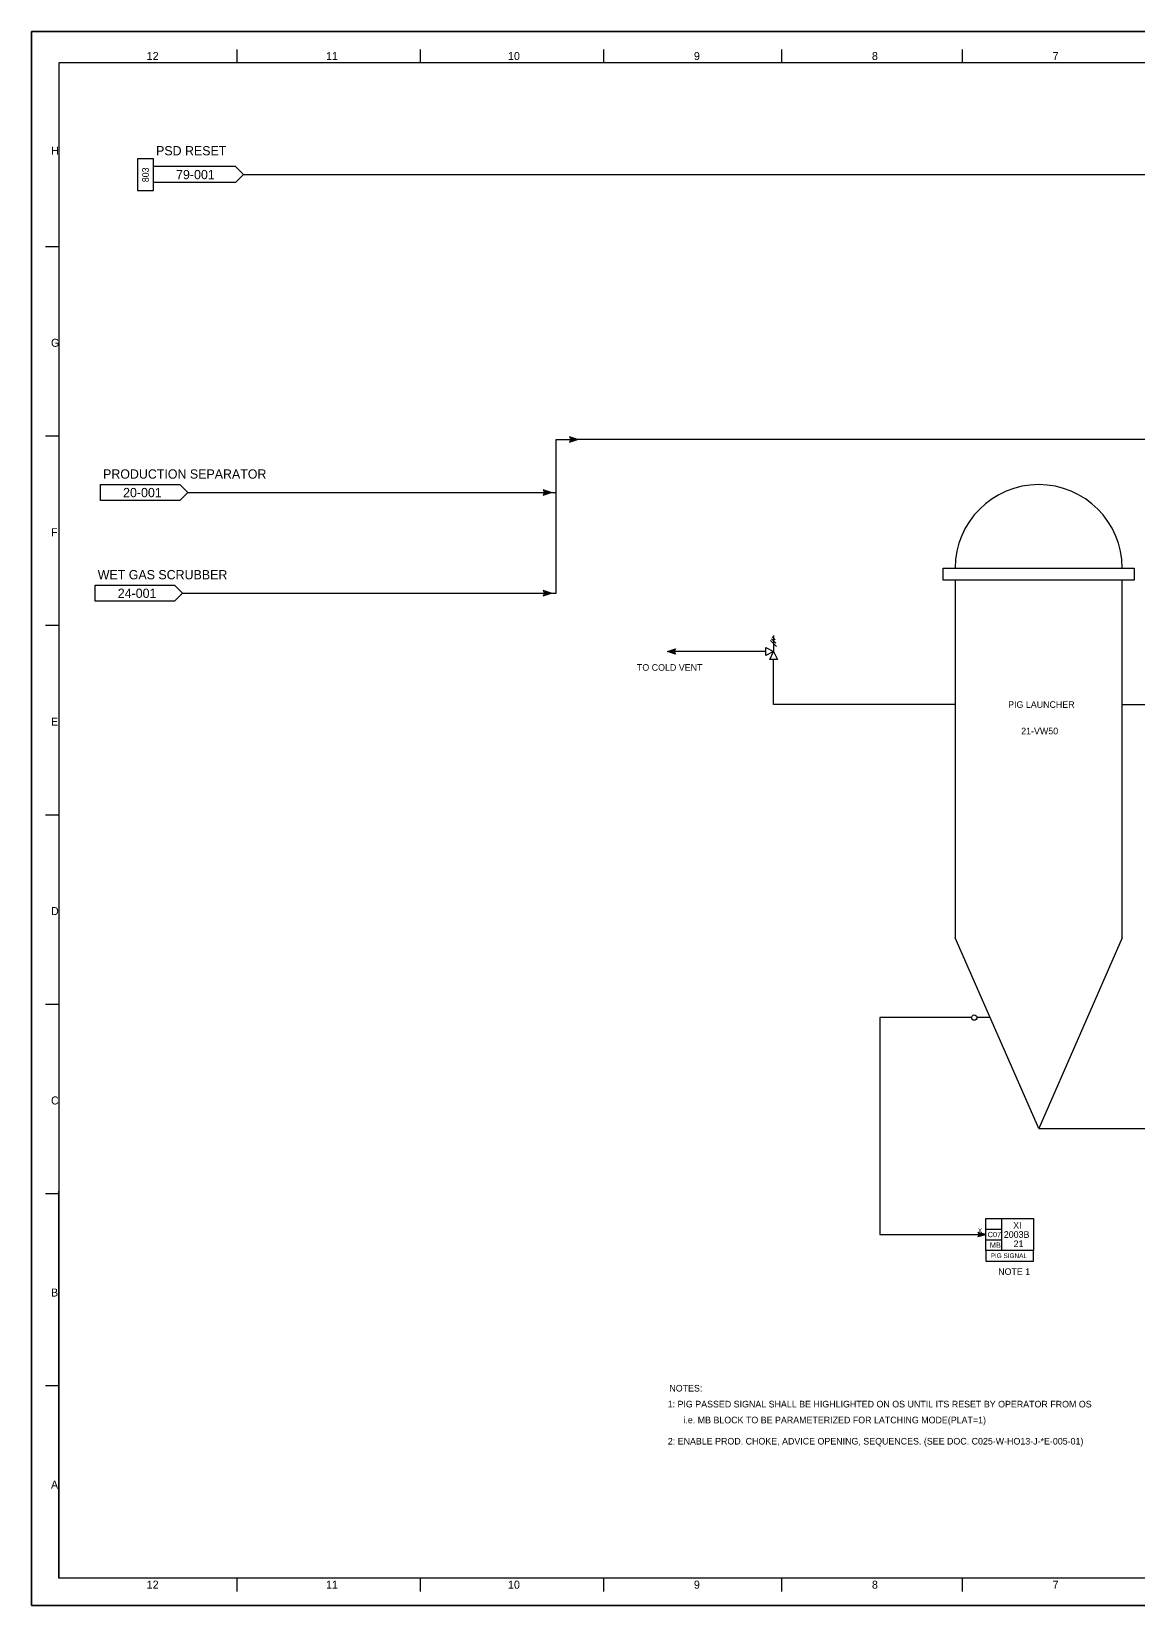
# Model space of a CAD drawing. Extents: x 0 to 841, y 0 to 594.
# Drawn here: x 0 to 418, y 0 to 594 of the extents above; entities that cross this region are included whole.
import ezdxf

# ---------------------------------------------------------------- set-up
doc = ezdxf.new("R2010")
doc.units = 0
for name, color, linetype in [('1', 7, 'Continuous'), ('12', 7, 'Continuous'), ('15', 7, 'Continuous'), ('16', 7, 'Continuous'), ('30', 7, 'Continuous'), ('40', 7, 'Continuous'), ('43', 7, 'Continuous'), ('45', 7, 'Continuous'), ('46', 7, 'Continuous'), ('47', 7, 'Continuous'), ('48', 7, 'Continuous'), ('49', 7, 'Continuous'), ('50', 7, 'Continuous'), ('9', 7, 'Continuous')]:
    doc.layers.add(name, color=color, linetype=linetype)

msp = doc.modelspace()

# ---------------------------------------------------------------- linework, layer by layer
at = {"layer": '1'}
for p, q in [((829.26, 582.23), (10.33, 582.23)), ((10.33, 582.23), (10.33, 10.38)), ((77.49, 587.26), (77.49, 582.23)), ((146.65, 587.26), (146.65, 582.23)), ((215.82, 587.26), (215.82, 582.23)), ((282.98, 587.26), (282.98, 582.23)), ((351.14, 587.26), (351.14, 582.23)), ((10.33, 512.76), (5.32, 512.76)), ((10.33, 441.28), (5.32, 441.28)), ((10.33, 369.8), (5.32, 369.8)), ((10.33, 298.32), (5.32, 298.32)), ((10.33, 226.84), (5.32, 226.84)), ((10.33, 155.36), (5.32, 155.36)), ((10.33, 10.38), (10.33, 156.36)), ((10.33, 82.87), (5.32, 82.87)), ((648.95, 10.38), (10.33, 10.38)), ((77.49, 10.38), (77.49, 5.35)), ((146.65, 10.38), (146.65, 5.35)), ((215.82, 10.38), (215.82, 5.35)), ((282.98, 10.38), (282.98, 5.35)), ((351.14, 10.38), (351.14, 5.35))]:
    msp.add_line(p, q, dxfattribs=at)
at = {"layer": '12'}
msp.add_lwpolyline([(0, 594), (841, 594), (841, 0), (0, 0)], close=True, dxfattribs=at)
for points in [[(278.87, 364.13), (281.13, 361.87)], [(279.15, 364.85), (280.85, 363.15)], [(279.43, 365.57), (280.57, 364.43)], [(280, 366), (280, 360)], [(280, 360), (281.5, 357), (278.5, 357), (280, 360), (277, 358.5), (277, 361.5), (280, 360)]]:
    msp.add_lwpolyline(points, dxfattribs=at)
at = {"layer": '15'}
for p, q in [((344, 387), (344, 391.5)), ((344, 391.5), (416, 391.5)), ((416, 387), (344, 387)), ((348.5, 387), (348.5, 252)), ((411.5, 252), (411.5, 387)), ((416, 391.5), (416, 387)), ((380, 180), (348.5, 252)), ((411.5, 252), (380, 180))]:
    msp.add_line(p, q, dxfattribs=at)
msp.add_arc((380, 391.5), 31.5, 0, 180, dxfattribs=at)
at = {"layer": '16'}
for p, q in [((348.5, 340), (348.5, 340)), ((411.5, 340), (411.5, 340)), ((380, 180), (380, 180))]:
    msp.add_line(p, q, dxfattribs=at)
at = {"layer": '30'}
for p, q in [((206, 440), (203, 441)), ((203, 441), (203.5, 440)), ((203.5, 440), (203, 439)), ((203, 439), (206, 440)), ((203.5, 440.5), (205, 440)), ((204, 440), (203.5, 440.5)), ((205, 440), (203.5, 439.5)), ((203.5, 439.5), (204, 440)), ((204.5, 440), (204, 440)), ((205, 440), (205.5, 440)), ((196, 420), (193, 421)), ((193, 421), (193.5, 420)), ((193.5, 420), (193, 419)), ((193, 419), (196, 420)), ((193.5, 420.5), (195, 420)), ((194, 420), (193.5, 420.5)), ((195, 420), (193.5, 419.5)), ((193.5, 419.5), (194, 420)), ((194.5, 420), (194, 420)), ((195, 420), (195.5, 420)), ((196, 382), (193, 383)), ((193, 383), (193.5, 382)), ((193.5, 382), (193, 381)), ((193, 381), (196, 382)), ((193.5, 382.5), (195, 382)), ((194, 382), (193.5, 382.5)), ((195, 382), (193.5, 381.5)), ((193.5, 381.5), (194, 382)), ((194.5, 382), (194, 382)), ((195, 382), (195.5, 382)), ((240, 360), (243, 361)), ((243, 359), (240, 360)), ((241, 360), (240.5, 360)), ((242.5, 360.5), (241, 360)), ((241, 360), (242.5, 359.5)), ((241.5, 360), (242, 360)), ((242, 360), (242.5, 360.5)), ((242.5, 359.5), (242, 360)), ((243, 361), (242.5, 360)), ((242.5, 360), (243, 359))]:
    msp.add_line(p, q, dxfattribs=at)
at = {"layer": '40'}
for p, q in [((198, 382), (198, 440)), ((198, 440), (203.5, 440)), ((520, 440), (206, 440)), ((59, 420), (120, 420)), ((120, 420), (193.5, 420)), ((196, 420), (198, 420)), ((57, 382), (193.5, 382)), ((196, 382), (198, 382)), ((277, 360), (242.5, 360)), ((280, 340), (280, 357)), ((348.5, 340), (280, 340)), ((411.5, 340), (520, 340)), ((380, 180), (516, 180))]:
    msp.add_line(p, q, dxfattribs=at)
at = {"layer": '43'}
for p, q in [((26, 423), (56, 423)), ((26, 417), (26, 423)), ((56, 423), (59, 420)), ((56, 417), (26, 417)), ((59, 420), (56, 417)), ((24, 385), (54, 385)), ((24, 379), (24, 385)), ((54, 385), (57, 382)), ((57, 382), (54, 379)), ((54, 379), (24, 379))]:
    msp.add_line(p, q, dxfattribs=at)
at = {"layer": '46'}
for p, q in [((360, 140), (357, 140.8)), ((357, 140.8), (357.8, 140)), ((357.8, 140), (357, 139.2)), ((357, 139.2), (360, 140)), ((359.6, 140), (357.4, 140.6)), ((357.4, 140.6), (358, 140)), ((358, 140), (357.4, 139.4)), ((357.4, 139.4), (359.6, 140)), ((359.2, 140), (357.8, 140.4)), ((357.8, 140.4), (358.2, 140)), ((358.2, 140), (357.8, 139.6)), ((357.8, 139.6), (359.2, 140)), ((358.8, 140), (358.2, 140.2)), ((358.2, 140.2), (358.4, 140)), ((358.4, 140), (358.2, 139.8)), ((358.2, 139.8), (358.8, 140))]:
    msp.add_line(p, q, dxfattribs=at)
for points in [[(80, 540), (540, 540), (540, 366)], [(354.69, 221.86), (320, 221.86), (320, 140), (360, 140)]]:
    msp.add_lwpolyline(points, dxfattribs=at)
at = {"layer": '47'}
msp.add_line((361.69, 221.86), (356.69, 221.86), dxfattribs=at)
msp.add_circle((355.69, 221.86), 1, dxfattribs=at)
at = {"layer": '48'}
for p, q in [((360, 146), (378, 146)), ((360, 134), (360, 146)), ((366, 146), (366, 134)), ((378, 146), (378, 134)), ((360, 142), (366, 142)), ((360, 138), (366, 138)), ((378, 134), (360, 134)), ((360, 134), (360, 130)), ((378, 130), (378, 134)), ((360, 130), (378, 130))]:
    msp.add_line(p, q, dxfattribs=at)
at = {"layer": '49'}
for p, q in [((40, 546), (40, 534)), ((46, 546), (40, 546)), ((46, 534), (46, 546)), ((77, 543), (46, 543)), ((77, 543), (80, 540)), ((77, 537), (46, 537)), ((80, 540), (77, 537)), ((40, 534), (46, 534))]:
    msp.add_line(p, q, dxfattribs=at)
at = {"layer": '9'}
msp.add_lwpolyline([(0, 0), (841, 0), (841, 594), (0, 594)], close=True, dxfattribs=at)

# ---------------------------------------------------------------- texts
at = {"layer": '1'}
for s, p in [('12', (43.46, 583.23)), ('11', (111.13, 583.23)), ('10', (179.78, 583.23)), ('9', (249.92, 583.23)), ('8', (317.08, 583.23)), ('7', (385.24, 583.23)), ('H', (7.36, 547.49)), ('G', (7.36, 475.01)), ('F', (7.36, 403.53)), ('E', (7.36, 332.04)), ('D', (7.36, 260.56)), ('C', (7.36, 189.08)), ('B', (7.36, 116.6)), ('A', (7.36, 44.11)), ('12', (43.46, 6.35)), ('11', (111.13, 6.35)), ('10', (179.78, 6.35)), ('9', (249.92, 6.35)), ('8', (317.08, 6.35)), ('7', (385.24, 6.35))]:
    msp.add_text(s, height=3.02, dxfattribs=at).set_placement(p)
at = {"layer": '12'}
for s, p in [('TO COLD VENT', (228.42, 352.75)), ('PIG LAUNCHER', (368.46, 338.75)), ('21-VW50', (373.39, 328.75)), ('NOTE 1', (364.71, 124.75)), ('NOTES:', (240.65, 80.75)), ('1: PIG PASSED SIGNAL SHALL BE HIGHLIGHTED ON OS UNTIL ITS RESET BY OPERATOR FROM OS', (240.02, 74.75)), ('i.e. MB BLOCK TO BE PARAMETERIZED FOR LATCHING MODE(PLAT=1)', (245.96, 68.75)), ('2: ENABLE PROD. CHOKE, ADVICE OPENING, SEQUENCES. (SEE DOC. C025-W-HO13-J-*E-005-01)', (240.07, 60.75))]:
    msp.add_text(s, height=2.5, dxfattribs=at).set_placement(p)
at = {"layer": '43'}
for s, p in [('PRODUCTION SEPARATOR', (27, 425.25)), ('20-001', (34.56, 418.25)), ('WET GAS SCRUBBER', (25, 387.25)), ('24-001', (32.56, 380.25))]:
    msp.add_text(s, height=3.5, dxfattribs=at).set_placement(p)
at = {"layer": '45'}
msp.add_text('X', height=1.75, dxfattribs=at).set_placement((357.07, 140.63))
at = {"layer": '49'}
for s, p in [('PSD RESET', (47, 547.25)), ('79-001', (54.56, 538.25))]:
    msp.add_text(s, height=3.5, dxfattribs=at).set_placement(p)
msp.add_text('803', height=2.5, rotation=90, dxfattribs=at).set_placement((44.25, 537.11))
at = {"layer": '50'}
for s, height, p in [('XI', 2.5, (370.37, 142.25)), ('C07', 2, (360.75, 139)), ('MB', 2, (361.58, 135)), ('2003B', 2.5, (366.83, 138.75)), ('21', 2.5, (370.51, 135.25)), ('PIG SIGNAL', 1.75, (361.87, 131.13))]:
    msp.add_text(s, height=height, dxfattribs=at).set_placement(p)

doc.saveas('drawing.dxf')
